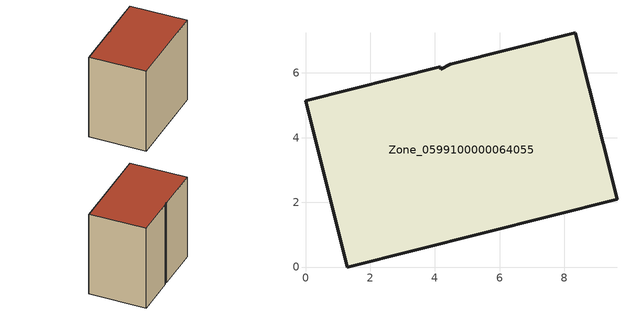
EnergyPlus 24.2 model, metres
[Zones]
Zone_0599100000064055
 floor ground (C_G): 4.18,6.11 4.47,6.26 8.34,7.24 9.63,2.1 1.29,0 0,5.14 4.16,6.19 z0
 wall outside (C_F): 9.63,2.1 8.34,7.24 4.47,6.26 4.18,6.11 4.16,6.19 0,5.14 1.29,0 9.63,2.1 z0:8.11
 roof outside (C_R): 8.34,7.24 4.47,6.26 4.18,6.11 4.16,6.19 0,5.14 1.29,0 9.63,2.1 z8.11
[BUILDING]
Pand.0599100000064055: North Axis=0; Terrain=City; Loads Convergence Tolerance Value=0.04; Temperature Convergence Tolerance Value=0.4; Solar Distribution=FullExterior; Maximum Number of Warmup Days=25; Minimum Number of Warmup Days=1
[Site:Location]
Rotterdam.The.Hague.AP_ZH_NLD Design_Conditions: Latitude=51.96; Longitude=4.45; Time Zone=1; Elevation=-4.5
[SITE:GROUNDTEMPERATURE:BUILDINGSURFACE]
18, 18, 18, 18, 18, 18, 18, 18, 18, 18, 18, 18
[MATERIAL] Thermal Absorptance=0.9; Solar Absorptance=0.7; Visible Absorptance=0.7
Name | Roughness | Thickness | Conductivity | Density | Specific Heat
G.TI.1975-1991 | MediumSmooth | 0.15 | 0.288461 | 540 | 1210
F.TI.1975-1991 | Rough | 0.3 | 0.230769 | 1920 | 840
R.TI.1975-1991 | MediumRough | 0.2 | 0.153846 | 1500 | 1000
[CONSTRUCTION]
C_G: G.TI.1975-1991
C_F: F.TI.1975-1991
C_R: R.TI.1975-1991
[ZONE]
Zone_0599100000064055: Type=1; Multiplier=1; Ceiling Height=Autocalculate; Volume=Autocalculate; Floor Area=autocalculate; Part of Total Floor Area=Yes
[ZONEINFILTRATION:DESIGNFLOWRATE]
Infil_Zone_0599100000064055: Zone or ZoneList or Space or SpaceList=Zone_0599100000064055; Schedule=AlwaysOn; Design Flow Rate Calculation Method=Flow/Area; Flow Rate per Floor Area=0.003; Constant Term Coefficient=1; Temperature Term Coefficient=0; Velocity Term Coefficient=0; Velocity Squared Term Coefficient=0
[HVACTEMPLATE:ZONE:IDEALLOADSAIRSYSTEM]
Zone_0599100000064055: Maximum Heating Supply Air Temperature=50; Minimum Cooling Supply Air Temperature=13; Maximum Heating Supply Air Humidity Ratio=0.0156; Minimum Cooling Supply Air Humidity Ratio=0.0077; Heating Limit=NoLimit; Cooling Limit=NoLimit; Dehumidification Control Type=ConstantSensibleHeatRatio; Cooling Sensible Heat Ratio=0.7; Dehumidification Setpoint=60; Humidification Control Type=None; Humidification Setpoint=30; Outdoor Air Method=None; Outdoor Air Flow Rate per Person=0.00944; Outdoor Air Flow Rate per Zone Floor Area=0; Outdoor Air Flow Rate per Zone=0; Demand Controlled Ventilation Type=None; Outdoor Air Economizer Type=NoEconomizer; Heat Recovery Type=None; Sensible Heat Recovery Effectiveness=0.7; Latent Heat Recovery Effectiveness=0.65
[ZONECONTROL:THERMOSTAT]
ThermostatControl_Zone_0599100000064055: Zone or ZoneList=Zone_0599100000064055; Control Type Schedule=DualSetpointControlType; Control 1=Thermostat_Zone_0599100000064055; Temperature Difference Between Cutout And Setpoint=0
[THERMOSTATSETPOINT:DUALSETPOINT]
Thermostat_Zone_0599100000064055: Heating Setpoint Temperature Schedule=HeatingSetpoint_Zone_0599100000064055; Cooling Setpoint Temperature Schedule=CoolingSetpoint_Zone_0599100000064055
[SCHEDULE:COMPACT]
HeatingSetpoint_Zone_0599100000064055: Through: 12/31, For: AllDays, Until: 24:00, 21
CoolingSetpoint_Zone_0599100000064055: Through: 12/31, For: AllDays, Until: 24:00, 24
DualSetpointControlType: Through: 12/31, For: AllDays, Until: 24:00, 4
AlwaysOn: Through: 12/31, For: AllDays, Until: 24:00, 1
